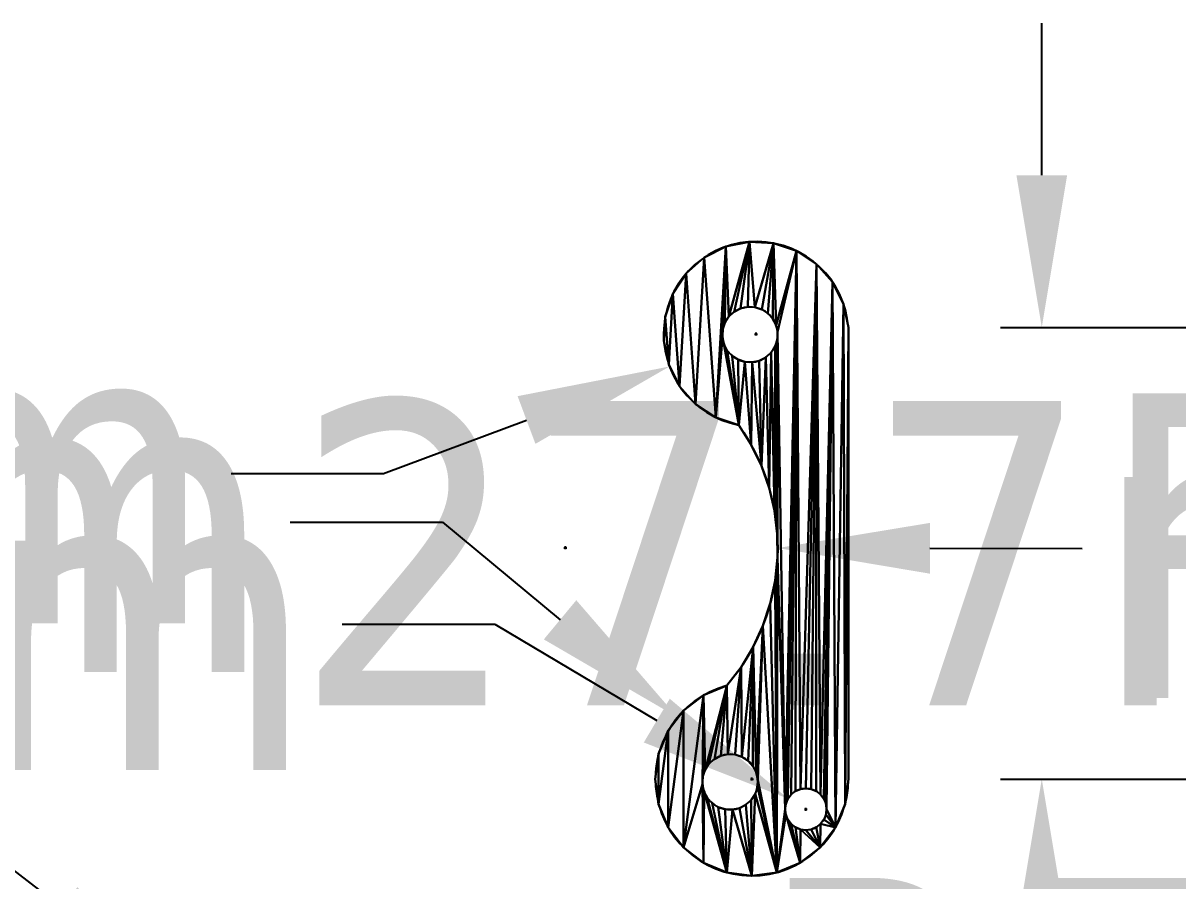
# Model space of a CAD drawing. Extents: x 8092 to 8804, y 9667 to 10646.
# Drawn here: x 8600 to 8670.8, y 9917.4 to 9969.9 of the extents above; entities that cross this region are included whole.
import ezdxf

# ---------------------------------------------------------------- set-up
doc = ezdxf.new("R2010")
doc.units = 0
doc.layers.get('0').update_dxf_attribs({"color": 13, "linetype": 'CONTINUOUS'})
doc.layers.get('DEFPOINTS').update_dxf_attribs({"linetype": 'CONTINUOUS'})
doc.styles.add('TAHOMA', font='tahoma.ttf')
doc.dimstyles.new('DIMSTYLE20', dxfattribs={"dimtxt": 18.63545, "dimasz": 9.317725, "dimexe": 9.317725, "dimexo": 9.317725, "dimgap": 1.863545, "dimtad": 0, "dimtih": 1, "dimtoh": 1, "dimdec": 1, "dimzin": 0, "dimtxsty": 'TAHOMA', "dimcen": 0.09, "dimazin": 3, "dimtfac": 1, "dimtdec": 4, "dimtofl": 0, "dimtmove": 0, "dimatfit": 3, "dimtolj": 1, "dimtzin": 0})
doc.dimstyles.new('DIMSTYLE22', dxfattribs={"dimtxt": 18.707922, "dimasz": 9.353961, "dimexe": 9.353961, "dimexo": 9.353961, "dimgap": 1.870792, "dimtad": 0, "dimtih": 1, "dimtoh": 1, "dimdec": 1, "dimzin": 0, "dimtxsty": 'TAHOMA', "dimcen": 0.09, "dimazin": 3, "dimtfac": 1, "dimtdec": 4, "dimtofl": 0, "dimtmove": 0, "dimatfit": 3, "dimtolj": 1, "dimtzin": 0})
doc.dimstyles.new('DIMSTYLE27', dxfattribs={"dimtxt": 18.666768, "dimasz": 9.333384, "dimexe": 9.333384, "dimexo": 9.333384, "dimgap": 1.866677, "dimtad": 0, "dimtih": 1, "dimtoh": 1, "dimdec": 1, "dimzin": 0, "dimtxsty": 'TAHOMA', "dimcen": 0.09, "dimazin": 3, "dimtfac": 1, "dimtdec": 4, "dimtofl": 0, "dimtmove": 0, "dimatfit": 3, "dimtolj": 1, "dimtzin": 0})
doc.dimstyles.new('DIMSTYLE28', dxfattribs={"dimtxt": 18.815937, "dimasz": 9.407969, "dimexe": 9.407969, "dimexo": 9.407969, "dimgap": 1.881594, "dimtad": 0, "dimtih": 1, "dimtoh": 1, "dimdec": 1, "dimzin": 0, "dimtxsty": 'TAHOMA', "dimcen": 0.09, "dimazin": 3, "dimtfac": 1, "dimtdec": 4, "dimtofl": 0, "dimtmove": 0, "dimatfit": 3, "dimtolj": 1, "dimtzin": 0})
doc.dimstyles.new('DIMSTYLE6', dxfattribs={"dimtxt": 18.999745, "dimasz": 9.499873, "dimexe": 9.499873, "dimexo": 9.499873, "dimgap": 1.899975, "dimtad": 0, "dimtih": 1, "dimtoh": 1, "dimdec": 1, "dimzin": 0, "dimtxsty": 'TAHOMA', "dimcen": 0.09, "dimazin": 3, "dimtfac": 1, "dimtdec": 4, "dimtofl": 0, "dimtmove": 0, "dimatfit": 3, "dimtolj": 1, "dimtzin": 0})

# ---------------------------------------------------------------- blocks, each defined once
blk = doc.blocks.new('*D14')
at = {"color": 0}
for p, q in [((8499.304, 9910.133), (8491.699, 9904.44)), ((8508.804, 9910.133), (8499.304, 9910.133)), ((8474.002, 9891.257), (8474.182, 9891.257)), ((8474.092, 9891.167), (8474.092, 9891.347))]:
    blk.add_line(p, q, dxfattribs=at)
blk.add_solid([(8490.75, 9905.707), (8492.648, 9903.172), (8484.095, 9898.746)], dxfattribs=at)
at = {"layer": 'DEFPOINTS', "color": 0}
for p in [(8484.095, 9898.746), (8474.092, 9891.257)]:
    blk.add_point(p, dxfattribs=at)
at = {"color": 0, "insert": (8564.331, 9910.133), "char_height": 18.99975, "attachment_point": 5, "style": 'TAHOMA'}
blk.add_mtext('\\A1;R12.5mm', dxfattribs=at)
blk = doc.blocks.new('*D49')
at = {"color": 0}
for p, q in [((8616.408, 9939.36), (8625.762, 9939.36)), ((8625.762, 9939.36), (8632.961, 9933.389)), ((8644.63, 9923.636), (8644.81, 9923.636)), ((8644.72, 9923.546), (8644.72, 9923.726))]:
    blk.add_line(p, q, dxfattribs=at)
blk.add_solid([(8631.966, 9932.189), (8633.957, 9934.589), (8640.161, 9927.417)], dxfattribs=at)
at = {"layer": 'DEFPOINTS', "color": 0}
for p in [(8640.161, 9927.417), (8644.72, 9923.636)]:
    blk.add_point(p, dxfattribs=at)
at = {"color": 0, "insert": (8568.759, 9939.36), "char_height": 18.7079, "attachment_point": 5, "style": 'TAHOMA'}
blk.add_mtext('\\A1;R5.9mm', dxfattribs=at)
blk = doc.blocks.new('*D50')
at = {"color": 0}
for p, q in [((8644.889, 9950.89), (8645.069, 9950.89)), ((8644.979, 9950.8), (8644.979, 9950.98)), ((8622.143, 9942.352), (8630.905, 9945.628)), ((8612.79, 9942.352), (8622.143, 9942.352))]:
    blk.add_line(p, q, dxfattribs=at)
blk.add_solid([(8631.451, 9944.167), (8630.359, 9947.088), (8639.667, 9948.904)], dxfattribs=at)
at = {"layer": 'DEFPOINTS', "color": 0}
for p in [(8644.979, 9950.89), (8639.667, 9948.904)]:
    blk.add_point(p, dxfattribs=at)
at = {"color": 0, "insert": (8565.14, 9942.352), "char_height": 18.7079, "attachment_point": 5, "style": 'TAHOMA'}
blk.add_mtext('\\A1;R5.7mm', dxfattribs=at)
blk = doc.blocks.new('*D51')
at = {"color": 0}
for p, q in [((8633.197, 9937.806), (8633.377, 9937.806)), ((8633.287, 9937.716), (8633.287, 9937.896)), ((8655.636, 9937.769), (8664.969, 9937.754))]:
    blk.add_line(p, q, dxfattribs=at)
blk.add_solid([(8655.638, 9939.325), (8655.633, 9936.214), (8646.302, 9937.785)], dxfattribs=at)
at = {"layer": 'DEFPOINTS', "color": 0}
for p in [(8633.287, 9937.806), (8646.302, 9937.785)]:
    blk.add_point(p, dxfattribs=at)
at = {"color": 0, "insert": (8719.523, 9937.754), "char_height": 18.66677, "attachment_point": 5, "style": 'TAHOMA'}
blk.add_mtext('\\A1;R13.0mm', dxfattribs=at)
blk = doc.blocks.new('*D52')
at = {"color": 0}
for p, q in [((8619.607, 9933.112), (8628.961, 9933.112)), ((8628.961, 9933.112), (8638.89, 9927.213)), ((8647.938, 9921.784), (8648.118, 9921.784)), ((8648.028, 9921.694), (8648.028, 9921.874))]:
    blk.add_line(p, q, dxfattribs=at)
blk.add_solid([(8638.094, 9925.873), (8639.686, 9928.553), (8646.932, 9922.435)], dxfattribs=at)
at = {"layer": 'DEFPOINTS', "color": 0}
for p in [(8646.932, 9922.435), (8649.124, 9921.133)]:
    blk.add_point(p, dxfattribs=at)
at = {"color": 0, "insert": (8570.302, 9933.112), "char_height": 18.70792, "attachment_point": 5, "style": 'TAHOMA'}
blk.add_mtext('\\A1;%%c2.6mm', dxfattribs=at)
blk = doc.blocks.new('*D53')
at = {"color": 0}
for p, q in [((8662.491, 9960.622), (8662.491, 9969.94)), ((8659.952, 9951.304), (8671.809, 9951.304)), ((8659.961, 9923.636), (8671.809, 9923.636)), ((8662.491, 9914.319), (8662.491, 9905.001))]:
    blk.add_line(p, q, dxfattribs=at)
for points in [[(8660.938, 9960.622), (8664.044, 9960.622), (8662.491, 9951.304)], [(8664.044, 9914.319), (8660.938, 9914.319), (8662.491, 9923.636)]]:
    blk.add_solid(points, dxfattribs=at)
at = {"layer": 'DEFPOINTS', "color": 0}
for p in [(8650.635, 9951.304), (8650.643, 9923.636), (8662.491, 9923.636)]:
    blk.add_point(p, dxfattribs=at)
at = {"color": 0, "insert": (8662.491, 9937.47), "char_height": 18.6355, "attachment_point": 5, "style": 'TAHOMA'}
blk.add_mtext('\\A1;27.7mm', dxfattribs=at)
blk = doc.blocks.new('*D64')
at = {"color": 0}
for p, q in [((8617.954, 9909.788), (8617.954, 9909.968)), ((8617.864, 9909.878), (8618.044, 9909.878)), ((8634.526, 9908.79), (8643.914, 9908.173))]:
    blk.add_line(p, q, dxfattribs=at)
blk.add_solid([(8634.629, 9910.354), (8634.424, 9907.225), (8625.139, 9909.406)], dxfattribs=at)
at = {"layer": 'DEFPOINTS', "color": 0}
for p in [(8617.954, 9909.878), (8625.139, 9909.406)]:
    blk.add_point(p, dxfattribs=at)
at = {"color": 0, "insert": (8691.838, 9908.173), "char_height": 18.8159, "attachment_point": 5, "style": 'TAHOMA'}
blk.add_mtext('\\A1;R7.2mm', dxfattribs=at)
blk = doc.blocks.new('*D66')
at = {"color": 0}
for p, q in [((8585.545, 9921.493), (8594.953, 9921.493)), ((8594.953, 9921.493), (8602.42, 9915.77)), ((8631.754, 9893.218), (8631.934, 9893.218)), ((8631.844, 9893.128), (8631.844, 9893.308))]:
    blk.add_line(p, q, dxfattribs=at)
blk.add_solid([(8601.466, 9914.525), (8603.373, 9917.014), (8609.887, 9910.047)], dxfattribs=at)
at = {"layer": 'DEFPOINTS', "color": 0}
for p in [(8609.887, 9910.047), (8631.844, 9893.218)]:
    blk.add_point(p, dxfattribs=at)
at = {"color": 0, "insert": (8530.555, 9921.493), "char_height": 18.81594, "attachment_point": 5, "style": 'TAHOMA'}
blk.add_mtext('\\A1;R27.7mm', dxfattribs=at)

msp = doc.modelspace()

# ---------------------------------------------------------------- linework, layer by layer
for p, q in [((8643.114, 9956.246), (8643.114, 9956.246, 1.38)), ((8644.564, 9956.546), (8644.564, 9956.546, 1.38)), ((8646.042, 9956.46), (8646.042, 9956.46, 1.38)), ((8647.447, 9955.995), (8647.447, 9955.995, 1.38)), ((8641.791, 9955.581), (8641.791, 9955.581, 1.38)), ((8640.686, 9954.596), (8640.686, 9954.596, 1.38)), ((8648.685, 9955.182), (8648.685, 9955.182, 1.38)), ((8649.67, 9954.077), (8649.67, 9954.077, 1.38)), ((8639.873, 9953.359), (8639.873, 9953.359, 1.38)), ((8650.335, 9952.754), (8650.335, 9952.754, 1.38)), ((8639.408, 9951.953), (8639.408, 9951.953, 1.38)), ((8650.635, 9951.304), (8650.643, 9923.636)), ((8650.635, 9951.304), (8650.635, 9951.304, 1.38)), ((8650.635, 9951.304, 1.38), (8650.643, 9923.636, 1.38)), ((8639.323, 9950.475), (8639.323, 9950.475, 1.38)), ((8639.623, 9949.025), (8639.623, 9949.025, 1.38)), ((8640.288, 9947.703), (8640.288, 9947.703, 1.38)), ((8641.273, 9946.597), (8641.273, 9946.597, 1.38)), ((8642.51, 9945.784), (8642.51, 9945.784, 1.38)), ((8643.915, 9945.319), (8643.915, 9945.319, 1.38)), ((8644.677, 9944.105), (8644.677, 9944.105, 1.38)), ((8645.3, 9942.815), (8645.3, 9942.815, 1.38)), ((8645.778, 9941.464), (8645.778, 9941.464, 1.38)), ((8646.104, 9940.069), (8646.104, 9940.069, 1.38)), ((8646.275, 9938.646), (8646.275, 9938.646, 1.38)), ((8646.289, 9937.213), (8646.289, 9937.213, 1.38)), ((8646.145, 9935.788), (8646.145, 9935.788, 1.38)), ((8645.845, 9934.387), (8645.845, 9934.387, 1.38)), ((8645.393, 9933.027), (8645.393, 9933.027, 1.38)), ((8644.794, 9931.725), (8644.794, 9931.725, 1.38)), ((8644.056, 9930.497), (8644.056, 9930.497, 1.38)), ((8643.187, 9929.357), (8643.187, 9929.357, 1.38)), ((8641.759, 9928.766), (8641.759, 9928.766, 1.38)), ((8640.532, 9927.824), (8640.532, 9927.824, 1.38)), ((8639.591, 9926.598), (8639.591, 9926.598, 1.38)), ((8638.999, 9925.169), (8638.999, 9925.169, 1.38)), ((8638.797, 9923.636), (8638.797, 9923.636, 1.38)), ((8650.643, 9923.636), (8650.643, 9923.636, 1.38)), ((8638.999, 9922.103), (8638.999, 9922.103, 1.38)), ((8650.441, 9922.103), (8650.441, 9922.103, 1.38)), ((8639.591, 9920.675), (8639.591, 9920.675, 1.38)), ((8649.85, 9920.675), (8649.85, 9920.675, 1.38)), ((8640.532, 9919.448), (8640.532, 9919.448, 1.38)), ((8648.908, 9919.448), (8648.908, 9919.448, 1.38)), ((8641.759, 9918.507), (8641.759, 9918.507, 1.38)), ((8647.682, 9918.507), (8647.682, 9918.507, 1.38)), ((8643.187, 9917.915), (8643.187, 9917.915, 1.38)), ((8646.253, 9917.915), (8646.253, 9917.915, 1.38)), ((8644.72, 9917.714), (8644.72, 9917.714, 1.38))]:
    msp.add_line(p, q)
at = {"extrusion": (0, 0, -1)}
for centre, radius in [((-8644.603, 9950.861, -1.38), 1.7), ((-8643.386, 9923.458, -1.38), 1.7), ((-8648.028, 9921.784, -1.38), 1.275)]:
    msp.add_circle(centre, radius, dxfattribs=at)
for centre, radius, start, end in [((8644.979, 9950.89), 5.671, 4.19379, 259.19379), ((8644.979, 9950.89, 1.38), 5.671, 4.19379, 259.19379), ((8644.72, 9923.636), 5.923, 105, 360), ((8644.72, 9923.636, 1.38), 5.923, 105, 360)]:
    msp.add_arc(centre, radius, start, end)
for centre in [(-8633.287, 9937.806), (-8633.287, 9937.806, -1.38)]:
    msp.add_arc(centre, 13.016, 144.74629, 220.47703, dxfattribs=at)

# ---------------------------------------------------------------- dimensions: what is measured, and where the dimension line sits
at = {"color": 250}
dim = msp.add_linear_dim(base=(8662.491, 9923.636, 1.38), p1=(8650.635, 9951.304, 1.38), p2=(8650.643, 9923.636, 1.38), angle=90, dimstyle='DIMSTYLE20', override={"dimpost": 'mm'}, dxfattribs=at)
dim.commit()
dim.dimension.update_dxf_attribs({"geometry": '*D53', "text_midpoint": (8662.491, 9937.47, 1.38)})
for center, mpoint, dimstyle, picture, middle in [((8644.979, 9950.89, 0.054), (8639.667, 9948.904, 0.054), 'DIMSTYLE22', '*D50', (8565.14, 9942.352, 0.054)), ((8644.72, 9923.636, 0.054), (8640.161, 9927.417, 0.054), 'DIMSTYLE22', '*D49', (8568.759, 9939.36, 0.054)), ((8633.287, 9937.806, 0.054), (8646.302, 9937.785, 0.054), 'DIMSTYLE27', '*D51', (8664.969, 9937.754, 0.054)), ((8631.844, 9893.218, -0.118), (8609.887, 9910.047, -0.118), 'DIMSTYLE28', '*D66', (8530.555, 9921.493, -0.118)), ((8474.092, 9891.257), (8484.095, 9898.746), 'DIMSTYLE6', '*D14', (8564.331, 9910.133)), ((8617.954, 9909.878, -0.118), (8625.139, 9909.406, -0.118), 'DIMSTYLE28', '*D64', (8643.914, 9908.173, -0.118))]:
    dim = msp.add_radius_dim(center=center, mpoint=mpoint, dimstyle=dimstyle, override={"dimpost": 'mm'}, dxfattribs=at)
    dim.commit()
    dim.dimension.update_dxf_attribs({"geometry": picture, "text_midpoint": middle, "dimtype": 164})
dim = msp.add_diameter_dim_2p(p1=(8649.1239, 9921.13287, 0.05435), p2=(8646.93163, 9922.43535, 0.05435), dimstyle='DIMSTYLE22', override={"dimpost": 'mm'}, dxfattribs=at)
dim.commit()
dim.dimension.update_dxf_attribs({"geometry": '*D52', "text_midpoint": (8570.30248, 9933.11208, 0.05435), "dimtype": 163})

# ---------------------------------------------------------------- meshes
mesh = msp.add_polyface()
corners = [(8641.759, 9918.507, 1.38), (8641.691, 9923.32, 1.38), (8640.532, 9919.448, 1.38), (8641.785, 9922.886, 1.38), (8643.187, 9917.915, 1.38), (8641.987, 9922.491, 1.38), (8642.285, 9922.162, 1.38), (8642.658, 9921.921, 1.38), (8643.08, 9921.785, 1.38), (8643.523, 9921.763, 1.38), (8644.72, 9917.714, 1.38), (8643.957, 9921.856, 1.38), (8644.352, 9922.059, 1.38), (8644.681, 9922.357, 1.38), (8644.922, 9922.729, 1.38), (8646.253, 9917.915, 1.38), (8645.058, 9923.152, 1.38), (8645.08, 9923.595, 1.38), (8645.393, 9933.027, 1.38), (8645.845, 9934.387, 1.38), (8646.145, 9935.788, 1.38), (8646.289, 9937.213, 1.38), (8646.753, 9921.784, 1.38), (8646.796, 9921.454, 1.38), (8647.682, 9918.507, 1.38), (8646.298, 9950.999, 1.38), (8646.924, 9921.147, 1.38), (8647.126, 9920.883, 1.38), (8647.39, 9920.68, 1.38), (8647.698, 9920.553, 1.38), (8648.908, 9919.448, 1.38), (8648.028, 9920.509, 1.38), (8648.358, 9920.553, 1.38), (8648.665, 9920.68, 1.38), (8648.929, 9920.883, 1.38), (8649.85, 9920.675, 1.38), (8649.132, 9921.147, 1.38), (8649.259, 9921.454, 1.38), (8649.303, 9921.784, 1.38), (8649.67, 9954.077, 1.38), (8650.335, 9952.754, 1.38), (8650.441, 9922.103, 1.38), (8650.635, 9951.304, 1.38), (8650.643, 9923.636, 1.38), (8639.623, 9949.025, 1.38), (8639.408, 9951.953, 1.38), (8639.323, 9950.475, 1.38), (8639.873, 9953.359, 1.38), (8640.288, 9947.703, 1.38), (8640.686, 9954.596, 1.38), (8641.273, 9946.597, 1.38), (8641.791, 9955.581, 1.38), (8642.51, 9945.784, 1.38), (8643.114, 9956.246, 1.38), (8642.909, 9950.724, 1.38), (8642.931, 9951.167, 1.38), (8643.067, 9951.59, 1.38), (8643.308, 9951.962, 1.38), (8644.564, 9956.546, 1.38), (8643.637, 9952.26, 1.38), (8644.032, 9952.463, 1.38), (8644.466, 9952.556, 1.38), (8644.909, 9952.534, 1.38), (8646.042, 9956.46, 1.38), (8645.332, 9952.398, 1.38), (8645.704, 9952.157, 1.38), (8646.002, 9951.828, 1.38), (8646.205, 9951.433, 1.38), (8647.447, 9955.995, 1.38), (8646.796, 9922.114, 1.38), (8646.924, 9922.422, 1.38), (8647.126, 9922.686, 1.38), (8647.39, 9922.888, 1.38), (8647.698, 9923.016, 1.38), (8648.685, 9955.182, 1.38), (8648.028, 9923.059, 1.38), (8648.358, 9923.016, 1.38), (8648.665, 9922.888, 1.38), (8648.929, 9922.686, 1.38), (8649.132, 9922.422, 1.38), (8649.259, 9922.114, 1.38), (8643.915, 9945.319, 1.38), (8643.002, 9950.29, 1.38), (8643.205, 9949.895, 1.38), (8643.503, 9949.566, 1.38), (8643.875, 9949.325, 1.38), (8644.298, 9949.189, 1.38), (8644.677, 9944.105, 1.38), (8644.741, 9949.167, 1.38), (8645.3, 9942.815, 1.38), (8645.175, 9949.26, 1.38), (8645.57, 9949.463, 1.38), (8645.778, 9941.464, 1.38), (8645.899, 9949.76, 1.38), (8646.104, 9940.069, 1.38), (8646.14, 9950.133, 1.38), (8646.275, 9938.646, 1.38), (8646.276, 9950.556, 1.38), (8638.999, 9922.103, 1.38), (8638.999, 9925.169, 1.38), (8638.797, 9923.636, 1.38), (8639.591, 9926.598, 1.38), (8639.591, 9920.675, 1.38), (8640.532, 9927.824, 1.38), (8641.759, 9928.766, 1.38), (8641.714, 9923.763, 1.38), (8641.85, 9924.186, 1.38), (8643.187, 9929.357, 1.38), (8642.091, 9924.558, 1.38), (8642.42, 9924.856, 1.38), (8642.815, 9925.059, 1.38), (8643.248, 9925.152, 1.38), (8644.056, 9930.497, 1.38), (8643.692, 9925.13, 1.38), (8644.114, 9924.994, 1.38), (8644.794, 9931.725, 1.38), (8644.487, 9924.753, 1.38), (8644.785, 9924.424, 1.38), (8644.987, 9924.029, 1.38)]
mesh.append_faces([[corners[k] for k in face] for face in [(42, 41, 43), (44, 45, 46), (98, 99, 100)]], dxfattribs={"vtx0": -1})
mesh.append_faces([[corners[k] for k in face] for face in [(0, 1, 2), (1, 0, 3), (3, 4, 5), (5, 4, 6), (6, 4, 7), (7, 4, 8), (8, 4, 9), (9, 10, 11), (11, 10, 12), (12, 10, 13), (13, 10, 14), (14, 15, 16), (16, 15, 17), (18, 15, 19), (19, 15, 20), (20, 15, 21), (22, 15, 23), (23, 24, 26), (26, 24, 27), (27, 24, 28), (28, 24, 29), (29, 30, 31), (31, 30, 32), (32, 30, 33), (33, 30, 34), (34, 35, 36), (36, 35, 37), (37, 35, 38), (39, 35, 40), (40, 41, 42), (45, 44, 47), (47, 48, 49), (49, 50, 51), (51, 52, 53), (53, 57, 58), (58, 62, 63), (63, 67, 68), (68, 73, 74), (74, 78, 39), (81, 54, 52), (54, 81, 82), (82, 81, 83), (83, 81, 84), (84, 81, 85), (85, 81, 86), (86, 87, 88), (88, 89, 90), (90, 89, 91), (91, 92, 93), (93, 94, 95), (95, 96, 97), (97, 21, 25), (99, 98, 101), (101, 102, 103), (103, 2, 104), (104, 106, 107), (107, 111, 112), (112, 114, 115), (115, 118, 18)]], dxfattribs={"vtx0": -1, "vtx1": -1})
mesh.append_faces([[corners[k] for k in face] for face in [(17, 15, 18), (21, 15, 22), (21, 22, 25), (38, 35, 39), (53, 52, 54), (68, 25, 22), (104, 2, 1)]], dxfattribs={"vtx0": -1, "vtx1": -1, "vtx2": -1})
mesh.append_faces([[corners[k] for k in face] for face in [(3, 0, 4), (9, 4, 10), (14, 10, 15), (23, 15, 24), (29, 24, 30), (34, 30, 35), (40, 35, 41), (47, 44, 48), (49, 48, 50), (51, 50, 52), (53, 54, 55), (53, 55, 56), (53, 56, 57), (58, 57, 59), (58, 59, 60), (58, 60, 61), (58, 61, 62), (63, 62, 64), (63, 64, 65), (63, 65, 66), (63, 66, 67), (68, 67, 25), (68, 22, 69), (68, 69, 70), (68, 70, 71), (68, 71, 72), (68, 72, 73), (74, 73, 75), (74, 75, 76), (74, 76, 77), (74, 77, 78), (39, 78, 79), (39, 79, 80), (39, 80, 38), (86, 81, 87), (88, 87, 89), (91, 89, 92), (93, 92, 94), (95, 94, 96), (97, 96, 21), (101, 98, 102), (103, 102, 2), (104, 1, 105), (104, 105, 106), (107, 106, 108), (107, 108, 109), (107, 109, 110), (107, 110, 111), (112, 111, 113), (112, 113, 114), (115, 114, 116), (115, 116, 117), (115, 117, 118), (18, 118, 17)]], dxfattribs={"vtx0": -1, "vtx2": -1})
mesh = msp.add_polyface()
corners = [(8641.791, 9955.581, 1.38), (8643.114, 9956.246), (8641.791, 9955.581), (8643.114, 9956.246, 1.38)]
mesh.append_faces([[corners[k] for k in face] for face in [(0, 1, 2), (1, 0, 3)]], dxfattribs={"vtx0": -1})
mesh = msp.add_polyface()
corners = [(8643.114, 9956.246, 1.38), (8644.564, 9956.546), (8643.114, 9956.246), (8644.564, 9956.546, 1.38)]
mesh.append_faces([[corners[k] for k in face] for face in [(0, 1, 2), (1, 0, 3)]], dxfattribs={"vtx0": -1})
mesh = msp.add_polyface()
corners = [(8644.564, 9956.546, 1.38), (8646.042, 9956.46), (8644.564, 9956.546), (8646.042, 9956.46, 1.38)]
mesh.append_faces([[corners[k] for k in face] for face in [(0, 1, 2), (1, 0, 3)]], dxfattribs={"vtx0": -1})
mesh = msp.add_polyface()
corners = [(8646.042, 9956.46, 1.38), (8647.447, 9955.995), (8646.042, 9956.46), (8647.447, 9955.995, 1.38)]
mesh.append_faces([[corners[k] for k in face] for face in [(0, 1, 2), (1, 0, 3)]], dxfattribs={"vtx0": -1})
mesh = msp.add_polyface()
corners = [(8647.447, 9955.995, 1.38), (8648.685, 9955.182), (8647.447, 9955.995), (8648.685, 9955.182, 1.38)]
mesh.append_faces([[corners[k] for k in face] for face in [(0, 1, 2), (1, 0, 3)]], dxfattribs={"vtx0": -1})
mesh = msp.add_polyface()
corners = [(8640.686, 9954.596, 1.38), (8641.791, 9955.581), (8640.686, 9954.596), (8641.791, 9955.581, 1.38)]
mesh.append_faces([[corners[k] for k in face] for face in [(0, 1, 2), (1, 0, 3)]], dxfattribs={"vtx0": -1})
mesh = msp.add_polyface()
corners = [(8640.686, 9954.596, 1.38), (8639.873, 9953.359), (8639.873, 9953.359, 1.38), (8640.686, 9954.596)]
mesh.append_faces([[corners[k] for k in face] for face in [(0, 1, 2), (1, 0, 3)]], dxfattribs={"vtx0": -1})
mesh = msp.add_polyface()
corners = [(8648.685, 9955.182), (8649.67, 9954.077, 1.38), (8649.67, 9954.077), (8648.685, 9955.182, 1.38)]
mesh.append_faces([[corners[k] for k in face] for face in [(0, 1, 2), (1, 0, 3)]], dxfattribs={"vtx0": -1})
mesh = msp.add_polyface()
corners = [(8649.67, 9954.077), (8650.335, 9952.754, 1.38), (8650.335, 9952.754), (8649.67, 9954.077, 1.38)]
mesh.append_faces([[corners[k] for k in face] for face in [(0, 1, 2), (1, 0, 3)]], dxfattribs={"vtx0": -1})
mesh = msp.add_polyface()
corners = [(8639.873, 9953.359, 1.38), (8639.408, 9951.953), (8639.408, 9951.953, 1.38), (8639.873, 9953.359)]
mesh.append_faces([[corners[k] for k in face] for face in [(0, 1, 2), (1, 0, 3)]], dxfattribs={"vtx0": -1})
mesh = msp.add_polyface()
corners = [(8650.335, 9952.754), (8650.635, 9951.304, 1.38), (8650.635, 9951.304), (8650.335, 9952.754, 1.38)]
mesh.append_faces([[corners[k] for k in face] for face in [(0, 1, 2), (1, 0, 3)]], dxfattribs={"vtx0": -1})
mesh = msp.add_polyface()
corners = [(8639.408, 9951.953, 1.38), (8639.323, 9950.475), (8639.323, 9950.475, 1.38), (8639.408, 9951.953)]
mesh.append_faces([[corners[k] for k in face] for face in [(0, 1, 2), (1, 0, 3)]], dxfattribs={"vtx0": -1})
mesh = msp.add_polyface()
corners = [(8650.635, 9951.304), (8650.643, 9923.636, 1.38), (8650.643, 9923.636), (8650.635, 9951.304, 1.38)]
mesh.append_faces([[corners[k] for k in face] for face in [(0, 1, 2), (1, 0, 3)]], dxfattribs={"vtx0": -1})
mesh = msp.add_polyface()
corners = [(8639.323, 9950.475, 1.38), (8639.623, 9949.025), (8639.623, 9949.025, 1.38), (8639.323, 9950.475)]
mesh.append_faces([[corners[k] for k in face] for face in [(0, 1, 2), (1, 0, 3)]], dxfattribs={"vtx0": -1})
mesh = msp.add_polyface()
corners = [(8639.623, 9949.025, 1.38), (8640.288, 9947.703), (8640.288, 9947.703, 1.38), (8639.623, 9949.025)]
mesh.append_faces([[corners[k] for k in face] for face in [(0, 1, 2), (1, 0, 3)]], dxfattribs={"vtx0": -1})
mesh = msp.add_polyface()
corners = [(8640.288, 9947.703, 1.38), (8641.273, 9946.597), (8641.273, 9946.597, 1.38), (8640.288, 9947.703)]
mesh.append_faces([[corners[k] for k in face] for face in [(0, 1, 2), (1, 0, 3)]], dxfattribs={"vtx0": -1})
mesh = msp.add_polyface()
corners = [(8642.51, 9945.784, 1.38), (8641.273, 9946.597), (8642.51, 9945.784), (8641.273, 9946.597, 1.38)]
mesh.append_faces([[corners[k] for k in face] for face in [(0, 1, 2), (1, 0, 3)]], dxfattribs={"vtx0": -1})
mesh = msp.add_polyface()
corners = [(8643.915, 9945.319, 1.38), (8642.51, 9945.784), (8643.915, 9945.319), (8642.51, 9945.784, 1.38)]
mesh.append_faces([[corners[k] for k in face] for face in [(0, 1, 2), (1, 0, 3)]], dxfattribs={"vtx0": -1})
mesh = msp.add_polyface()
corners = [(8643.915, 9945.319, 1.38), (8644.677, 9944.105), (8644.677, 9944.105, 1.38), (8643.915, 9945.319)]
mesh.append_faces([[corners[k] for k in face] for face in [(0, 1, 2), (1, 0, 3)]], dxfattribs={"vtx0": -1})
mesh = msp.add_polyface()
corners = [(8644.677, 9944.105, 1.38), (8645.3, 9942.815), (8645.3, 9942.815, 1.38), (8644.677, 9944.105)]
mesh.append_faces([[corners[k] for k in face] for face in [(0, 1, 2), (1, 0, 3)]], dxfattribs={"vtx0": -1})
mesh = msp.add_polyface()
corners = [(8645.3, 9942.815, 1.38), (8645.778, 9941.464), (8645.778, 9941.464, 1.38), (8645.3, 9942.815)]
mesh.append_faces([[corners[k] for k in face] for face in [(0, 1, 2), (1, 0, 3)]], dxfattribs={"vtx0": -1})
mesh = msp.add_polyface()
corners = [(8645.778, 9941.464, 1.38), (8646.104, 9940.069), (8646.104, 9940.069, 1.38), (8645.778, 9941.464)]
mesh.append_faces([[corners[k] for k in face] for face in [(0, 1, 2), (1, 0, 3)]], dxfattribs={"vtx0": -1})
mesh = msp.add_polyface()
corners = [(8646.104, 9940.069, 1.38), (8646.275, 9938.646), (8646.275, 9938.646, 1.38), (8646.104, 9940.069)]
mesh.append_faces([[corners[k] for k in face] for face in [(0, 1, 2), (1, 0, 3)]], dxfattribs={"vtx0": -1})
mesh = msp.add_polyface()
corners = [(8646.275, 9938.646, 1.38), (8646.289, 9937.213), (8646.289, 9937.213, 1.38), (8646.275, 9938.646)]
mesh.append_faces([[corners[k] for k in face] for face in [(0, 1, 2), (1, 0, 3)]], dxfattribs={"vtx0": -1})
mesh = msp.add_polyface()
corners = [(8646.289, 9937.213, 1.38), (8646.145, 9935.788), (8646.145, 9935.788, 1.38), (8646.289, 9937.213)]
mesh.append_faces([[corners[k] for k in face] for face in [(0, 1, 2), (1, 0, 3)]], dxfattribs={"vtx0": -1})
mesh = msp.add_polyface()
corners = [(8646.145, 9935.788, 1.38), (8645.845, 9934.387), (8645.845, 9934.387, 1.38), (8646.145, 9935.788)]
mesh.append_faces([[corners[k] for k in face] for face in [(0, 1, 2), (1, 0, 3)]], dxfattribs={"vtx0": -1})
mesh = msp.add_polyface()
corners = [(8645.845, 9934.387, 1.38), (8645.393, 9933.027), (8645.393, 9933.027, 1.38), (8645.845, 9934.387)]
mesh.append_faces([[corners[k] for k in face] for face in [(0, 1, 2), (1, 0, 3)]], dxfattribs={"vtx0": -1})
mesh = msp.add_polyface()
corners = [(8645.393, 9933.027, 1.38), (8644.794, 9931.725), (8644.794, 9931.725, 1.38), (8645.393, 9933.027)]
mesh.append_faces([[corners[k] for k in face] for face in [(0, 1, 2), (1, 0, 3)]], dxfattribs={"vtx0": -1})
mesh = msp.add_polyface()
corners = [(8644.794, 9931.725, 1.38), (8644.056, 9930.497), (8644.056, 9930.497, 1.38), (8644.794, 9931.725)]
mesh.append_faces([[corners[k] for k in face] for face in [(0, 1, 2), (1, 0, 3)]], dxfattribs={"vtx0": -1})
mesh = msp.add_polyface()
corners = [(8644.056, 9930.497, 1.38), (8643.187, 9929.357), (8643.187, 9929.357, 1.38), (8644.056, 9930.497)]
mesh.append_faces([[corners[k] for k in face] for face in [(0, 1, 2), (1, 0, 3)]], dxfattribs={"vtx0": -1})
mesh = msp.add_polyface()
corners = [(8641.759, 9928.766, 1.38), (8643.187, 9929.357), (8641.759, 9928.766), (8643.187, 9929.357, 1.38)]
mesh.append_faces([[corners[k] for k in face] for face in [(0, 1, 2), (1, 0, 3)]], dxfattribs={"vtx0": -1})
mesh = msp.add_polyface()
corners = [(8640.532, 9927.824, 1.38), (8641.759, 9928.766), (8640.532, 9927.824), (8641.759, 9928.766, 1.38)]
mesh.append_faces([[corners[k] for k in face] for face in [(0, 1, 2), (1, 0, 3)]], dxfattribs={"vtx0": -1})
mesh = msp.add_polyface()
corners = [(8640.532, 9927.824, 1.38), (8639.591, 9926.598), (8639.591, 9926.598, 1.38), (8640.532, 9927.824)]
mesh.append_faces([[corners[k] for k in face] for face in [(0, 1, 2), (1, 0, 3)]], dxfattribs={"vtx0": -1})
mesh = msp.add_polyface()
corners = [(8639.591, 9926.598, 1.38), (8638.999, 9925.169), (8638.999, 9925.169, 1.38), (8639.591, 9926.598)]
mesh.append_faces([[corners[k] for k in face] for face in [(0, 1, 2), (1, 0, 3)]], dxfattribs={"vtx0": -1})
mesh = msp.add_polyface()
corners = [(8638.999, 9925.169, 1.38), (8638.797, 9923.636), (8638.797, 9923.636, 1.38), (8638.999, 9925.169)]
mesh.append_faces([[corners[k] for k in face] for face in [(0, 1, 2), (1, 0, 3)]], dxfattribs={"vtx0": -1})
mesh = msp.add_polyface()
corners = [(8638.797, 9923.636, 1.38), (8638.999, 9922.103), (8638.999, 9922.103, 1.38), (8638.797, 9923.636)]
mesh.append_faces([[corners[k] for k in face] for face in [(0, 1, 2), (1, 0, 3)]], dxfattribs={"vtx0": -1})
mesh = msp.add_polyface()
corners = [(8650.643, 9923.636), (8650.441, 9922.103, 1.38), (8650.441, 9922.103), (8650.643, 9923.636, 1.38)]
mesh.append_faces([[corners[k] for k in face] for face in [(0, 1, 2), (1, 0, 3)]], dxfattribs={"vtx0": -1})
mesh = msp.add_polyface()
corners = [(8638.999, 9922.103, 1.38), (8639.591, 9920.675), (8639.591, 9920.675, 1.38), (8638.999, 9922.103)]
mesh.append_faces([[corners[k] for k in face] for face in [(0, 1, 2), (1, 0, 3)]], dxfattribs={"vtx0": -1})
mesh = msp.add_polyface()
corners = [(8650.441, 9922.103), (8649.85, 9920.675, 1.38), (8649.85, 9920.675), (8650.441, 9922.103, 1.38)]
mesh.append_faces([[corners[k] for k in face] for face in [(0, 1, 2), (1, 0, 3)]], dxfattribs={"vtx0": -1})
mesh = msp.add_polyface()
corners = [(8639.591, 9920.675, 1.38), (8640.532, 9919.448), (8640.532, 9919.448, 1.38), (8639.591, 9920.675)]
mesh.append_faces([[corners[k] for k in face] for face in [(0, 1, 2), (1, 0, 3)]], dxfattribs={"vtx0": -1})
mesh = msp.add_polyface()
corners = [(8649.85, 9920.675), (8648.908, 9919.448, 1.38), (8648.908, 9919.448), (8649.85, 9920.675, 1.38)]
mesh.append_faces([[corners[k] for k in face] for face in [(0, 1, 2), (1, 0, 3)]], dxfattribs={"vtx0": -1})
mesh = msp.add_polyface()
corners = [(8641.759, 9918.507, 1.38), (8640.532, 9919.448), (8641.759, 9918.507), (8640.532, 9919.448, 1.38)]
mesh.append_faces([[corners[k] for k in face] for face in [(0, 1, 2), (1, 0, 3)]], dxfattribs={"vtx0": -1})
mesh = msp.add_polyface()
corners = [(8648.908, 9919.448, 1.38), (8647.682, 9918.507), (8648.908, 9919.448), (8647.682, 9918.507, 1.38)]
mesh.append_faces([[corners[k] for k in face] for face in [(0, 1, 2), (1, 0, 3)]], dxfattribs={"vtx0": -1})
mesh = msp.add_polyface()
corners = [(8643.187, 9917.915, 1.38), (8641.759, 9918.507), (8643.187, 9917.915), (8641.759, 9918.507, 1.38)]
mesh.append_faces([[corners[k] for k in face] for face in [(0, 1, 2), (1, 0, 3)]], dxfattribs={"vtx0": -1})
mesh = msp.add_polyface()
corners = [(8647.682, 9918.507, 1.38), (8646.253, 9917.915), (8647.682, 9918.507), (8646.253, 9917.915, 1.38)]
mesh.append_faces([[corners[k] for k in face] for face in [(0, 1, 2), (1, 0, 3)]], dxfattribs={"vtx0": -1})
mesh = msp.add_polyface()
corners = [(8644.72, 9917.714, 1.38), (8643.187, 9917.915), (8644.72, 9917.714), (8643.187, 9917.915, 1.38)]
mesh.append_faces([[corners[k] for k in face] for face in [(0, 1, 2), (1, 0, 3)]], dxfattribs={"vtx0": -1})
mesh = msp.add_polyface()
corners = [(8646.253, 9917.915, 1.38), (8644.72, 9917.714), (8646.253, 9917.915), (8644.72, 9917.714, 1.38)]
mesh.append_faces([[corners[k] for k in face] for face in [(0, 1, 2), (1, 0, 3)]], dxfattribs={"vtx0": -1})

doc.saveas('drawing.dxf')
